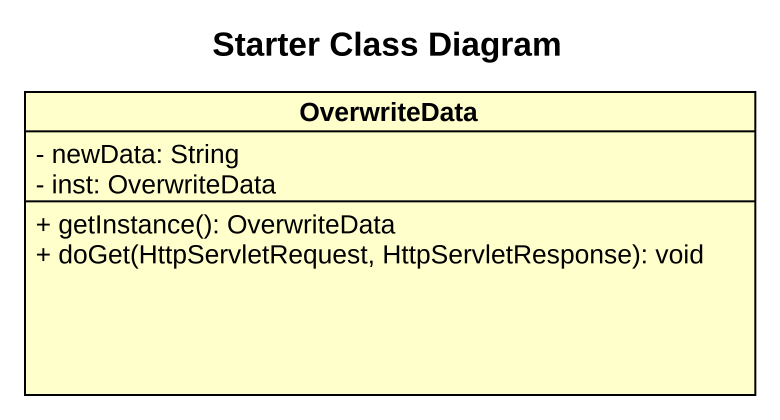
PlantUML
@startuml
title Starter Class Diagram
hide circle
hide empty members
skinparam classAttributeIconSize 0
class OverwriteData {
  - newData: String
  - inst: OverwriteData
  + getInstance(): OverwriteData
  + doGet(HttpServletRequest, HttpServletResponse): void
}
@enduml
